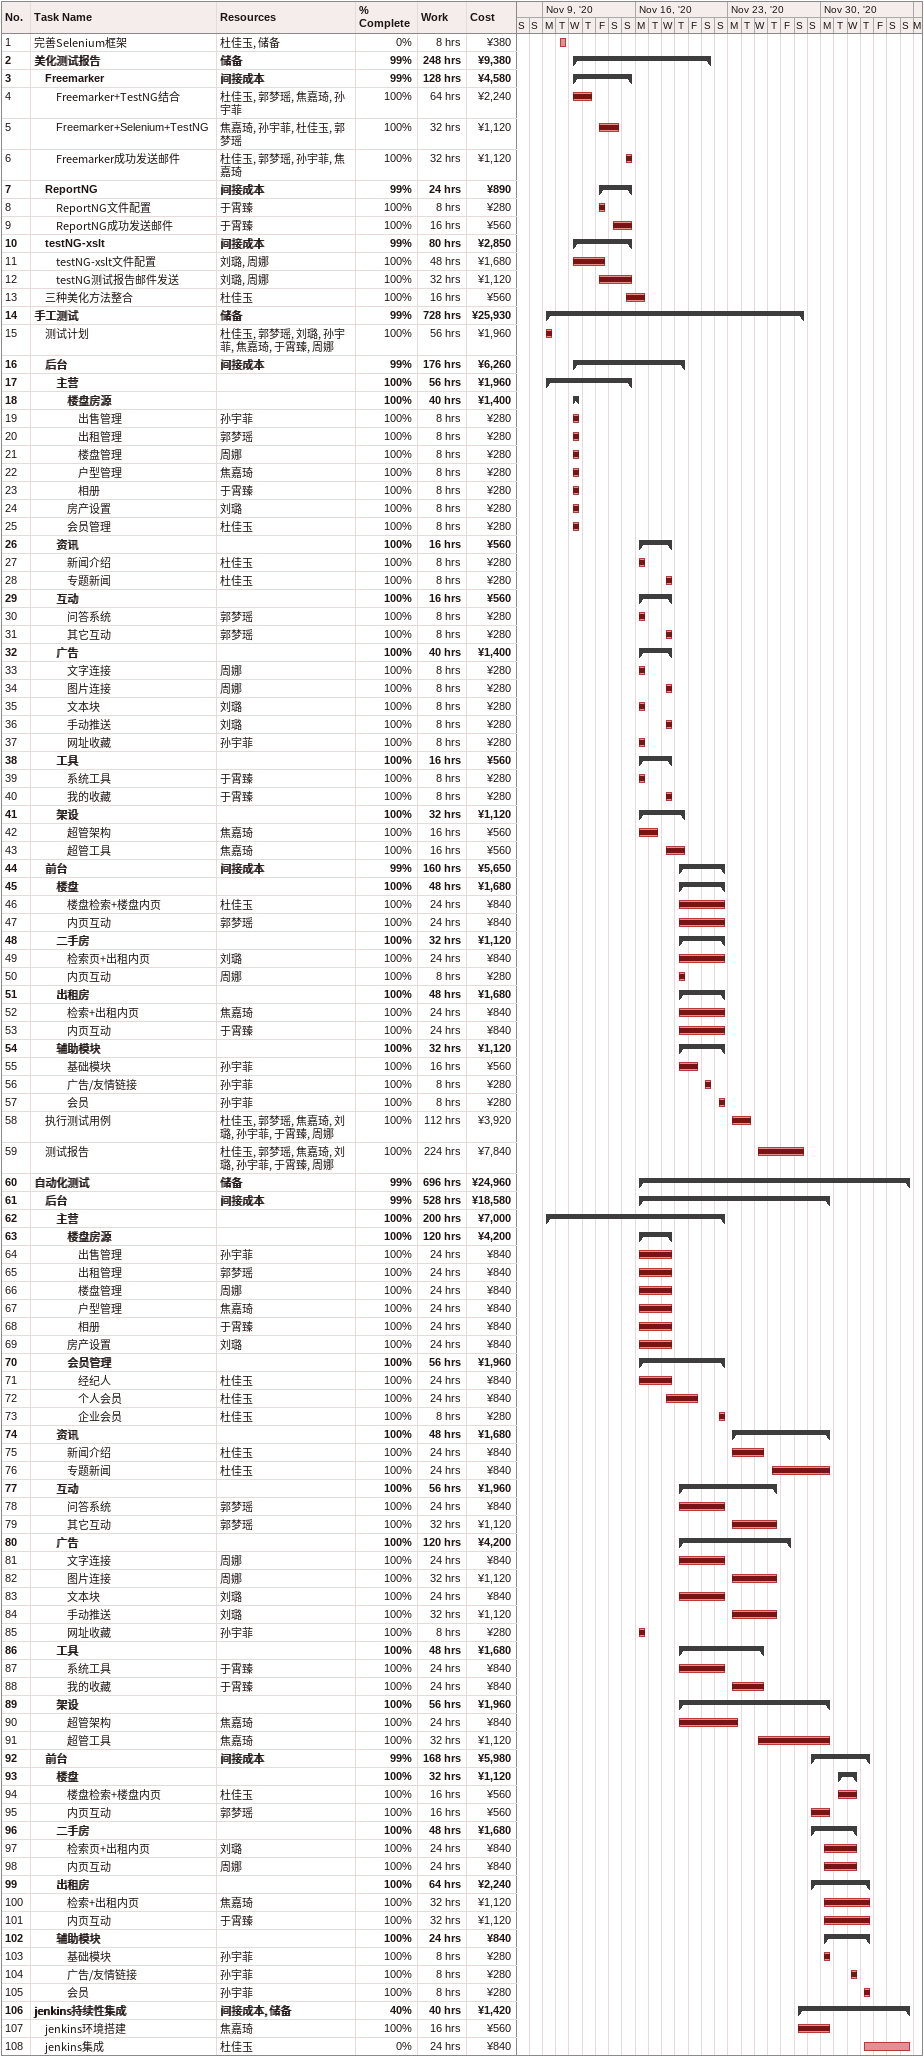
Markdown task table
| ID | Level | Task | Start | Finish | Resources | % complete | Work (h) | Cost (¥) |
|---|---|---|---|---|---|---|---|---|
| 1 | 1 | 完善Selenium框架 | 2020-11-10 | 2020-11-10 | 杜佳玉, 储备 | 0 | 8 | 380 |
| 2 | 1 | **美化测试报告** | 2020-11-11 | 2020-11-21 | 储备 | 99 | 248 | 9380 |
| 3 | 2 | **Freemarker** | 2020-11-11 | 2020-11-15 | 间接成本 | 99 | 128 | 4580 |
| 4 | 3 | Freemarker+TestNG结合 | 2020-11-11 | 2020-11-12 | 杜佳玉, 郭梦瑶, 焦嘉琦, 孙宇菲 | 100 | 64 | 2240 |
| 5 | 3 | Freemarker+Selenium+TestNG | 2020-11-13 | 2020-11-14 | 焦嘉琦, 孙宇菲, 杜佳玉, 郭梦瑶 | 100 | 32 | 1120 |
| 6 | 3 | Freemarker成功发送邮件 | 2020-11-15 | 2020-11-15 | 杜佳玉, 郭梦瑶, 孙宇菲, 焦嘉琦 | 100 | 32 | 1120 |
| 7 | 2 | **ReportNG** | 2020-11-13 | 2020-11-15 | 间接成本 | 99 | 24 | 890 |
| 8 | 3 | ReportNG文件配置 | 2020-11-13 | 2020-11-13 | 于霄臻 | 100 | 8 | 280 |
| 9 | 3 | ReportNG成功发送邮件 | 2020-11-14 | 2020-11-15 | 于霄臻 | 100 | 16 | 560 |
| 10 | 2 | **testNG-xslt** | 2020-11-11 | 2020-11-15 | 间接成本 | 99 | 80 | 2850 |
| 11 | 3 | testNG-xslt文件配置 | 2020-11-11 | 2020-11-13 | 刘璐, 周娜 | 100 | 48 | 1680 |
| 12 | 3 | testNG测试报告邮件发送 | 2020-11-13 | 2020-11-15 | 刘璐, 周娜 | 100 | 32 | 1120 |
| 13 | 2 | 三种美化方法整合 | 2020-11-15 | 2020-11-16 | 杜佳玉 | 100 | 16 | 560 |
| 14 | 1 | **手工测试** | 2020-11-09 | 2020-11-28 | 储备 | 99 | 728 | 25930 |
| 15 | 2 | 测试计划 | 2020-11-09 | 2020-11-09 | 杜佳玉, 郭梦瑶, 刘璐, 孙宇菲, 焦嘉琦, 于霄臻, 周娜 | 100 | 56 | 1960 |
| 16 | 2 | **后台** | 2020-11-11 | 2020-11-19 | 间接成本 | 99 | 176 | 6260 |
| 17 | 3 | **主营** | 2020-11-09 | 2020-11-15 |  | 100 | 56 | 1960 |
| 18 | 4 | **楼盘房源** | 2020-11-11 | 2020-11-11 |  | 100 | 40 | 1400 |
| 19 | 5 | 出售管理 | 2020-11-11 | 2020-11-11 | 孙宇菲 | 100 | 8 | 280 |
| 20 | 5 | 出租管理 | 2020-11-11 | 2020-11-11 | 郭梦瑶 | 100 | 8 | 280 |
| 21 | 5 | 楼盘管理 | 2020-11-11 | 2020-11-11 | 周娜 | 100 | 8 | 280 |
| 22 | 5 | 户型管理 | 2020-11-11 | 2020-11-11 | 焦嘉琦 | 100 | 8 | 280 |
| 23 | 5 | 相册 | 2020-11-11 | 2020-11-11 | 于霄臻 | 100 | 8 | 280 |
| 24 | 4 | 房产设置 | 2020-11-11 | 2020-11-11 | 刘璐 | 100 | 8 | 280 |
| 25 | 4 | 会员管理 | 2020-11-11 | 2020-11-11 | 杜佳玉 | 100 | 8 | 280 |
| 26 | 3 | **资讯** | 2020-11-16 | 2020-11-18 |  | 100 | 16 | 560 |
| 27 | 4 | 新闻介绍 | 2020-11-16 | 2020-11-16 | 杜佳玉 | 100 | 8 | 280 |
| 28 | 4 | 专题新闻 | 2020-11-18 | 2020-11-18 | 杜佳玉 | 100 | 8 | 280 |
| 29 | 3 | **互动** | 2020-11-16 | 2020-11-18 |  | 100 | 16 | 560 |
| 30 | 4 | 问答系统 | 2020-11-16 | 2020-11-16 | 郭梦瑶 | 100 | 8 | 280 |
| 31 | 4 | 其它互动 | 2020-11-18 | 2020-11-18 | 郭梦瑶 | 100 | 8 | 280 |
| 32 | 3 | **广告** | 2020-11-16 | 2020-11-18 |  | 100 | 40 | 1400 |
| 33 | 4 | 文字连接 | 2020-11-16 | 2020-11-16 | 周娜 | 100 | 8 | 280 |
| 34 | 4 | 图片连接 | 2020-11-18 | 2020-11-18 | 周娜 | 100 | 8 | 280 |
| 35 | 4 | 文本块 | 2020-11-16 | 2020-11-16 | 刘璐 | 100 | 8 | 280 |
| 36 | 4 | 手动推送 | 2020-11-18 | 2020-11-18 | 刘璐 | 100 | 8 | 280 |
| 37 | 4 | 网址收藏 | 2020-11-16 | 2020-11-16 | 孙宇菲 | 100 | 8 | 280 |
| 38 | 3 | **工具** | 2020-11-16 | 2020-11-18 |  | 100 | 16 | 560 |
| 39 | 4 | 系统工具 | 2020-11-16 | 2020-11-16 | 于霄臻 | 100 | 8 | 280 |
| 40 | 4 | 我的收藏 | 2020-11-18 | 2020-11-18 | 于霄臻 | 100 | 8 | 280 |
| 41 | 3 | **架设** | 2020-11-16 | 2020-11-19 |  | 100 | 32 | 1120 |
| 42 | 4 | 超管架构 | 2020-11-16 | 2020-11-17 | 焦嘉琦 | 100 | 16 | 560 |
| 43 | 4 | 超管工具 | 2020-11-18 | 2020-11-19 | 焦嘉琦 | 100 | 16 | 560 |
| 44 | 2 | **前台** | 2020-11-19 | 2020-11-22 | 间接成本 | 99 | 160 | 5650 |
| 45 | 3 | **楼盘** | 2020-11-19 | 2020-11-22 |  | 100 | 48 | 1680 |
| 46 | 4 | 楼盘检索+楼盘内页 | 2020-11-19 | 2020-11-22 | 杜佳玉 | 100 | 24 | 840 |
| 47 | 4 | 内页互动 | 2020-11-19 | 2020-11-22 | 郭梦瑶 | 100 | 24 | 840 |
| 48 | 3 | **二手房** | 2020-11-19 | 2020-11-22 |  | 100 | 32 | 1120 |
| 49 | 4 | 检索页+出租内页 | 2020-11-19 | 2020-11-22 | 刘璐 | 100 | 24 | 840 |
| 50 | 4 | 内页互动 | 2020-11-19 | 2020-11-19 | 周娜 | 100 | 8 | 280 |
| 51 | 3 | **出租房** | 2020-11-19 | 2020-11-22 |  | 100 | 48 | 1680 |
| 52 | 4 | 检索+出租内页 | 2020-11-19 | 2020-11-22 | 焦嘉琦 | 100 | 24 | 840 |
| 53 | 4 | 内页互动 | 2020-11-19 | 2020-11-22 | 于霄臻 | 100 | 24 | 840 |
| 54 | 3 | **辅助模块** | 2020-11-19 | 2020-11-22 |  | 100 | 32 | 1120 |
| 55 | 4 | 基础模块 | 2020-11-19 | 2020-11-20 | 孙宇菲 | 100 | 16 | 560 |
| 56 | 4 | 广告/友情链接 | 2020-11-21 | 2020-11-21 | 孙宇菲 | 100 | 8 | 280 |
| 57 | 4 | 会员 | 2020-11-22 | 2020-11-22 | 孙宇菲 | 100 | 8 | 280 |
| 58 | 2 | 执行测试用例 | 2020-11-23 | 2020-11-24 | 杜佳玉, 郭梦瑶, 焦嘉琦, 刘璐, 孙宇菲, 于霄臻, 周娜 | 100 | 112 | 3920 |
| 59 | 2 | 测试报告 | 2020-11-25 | 2020-11-28 | 杜佳玉, 郭梦瑶, 焦嘉琦, 刘璐, 孙宇菲, 于霄臻, 周娜 | 100 | 224 | 7840 |
| 60 | 1 | **自动化测试** | 2020-11-16 | 2020-12-06 | 储备 | 99 | 696 | 24960 |
| 61 | 2 | **后台** | 2020-11-16 | 2020-11-30 | 间接成本 | 99 | 528 | 18580 |
| 62 | 3 | **主营** | 2020-11-09 | 2020-11-22 |  | 100 | 200 | 7000 |
| 63 | 4 | **楼盘房源** | 2020-11-16 | 2020-11-18 |  | 100 | 120 | 4200 |
| 64 | 5 | 出售管理 | 2020-11-16 | 2020-11-18 | 孙宇菲 | 100 | 24 | 840 |
| 65 | 5 | 出租管理 | 2020-11-16 | 2020-11-18 | 郭梦瑶 | 100 | 24 | 840 |
| 66 | 5 | 楼盘管理 | 2020-11-16 | 2020-11-18 | 周娜 | 100 | 24 | 840 |
| 67 | 5 | 户型管理 | 2020-11-16 | 2020-11-18 | 焦嘉琦 | 100 | 24 | 840 |
| 68 | 5 | 相册 | 2020-11-16 | 2020-11-18 | 于霄臻 | 100 | 24 | 840 |
| 69 | 4 | 房产设置 | 2020-11-16 | 2020-11-18 | 刘璐 | 100 | 24 | 840 |
| 70 | 4 | **会员管理** | 2020-11-16 | 2020-11-22 |  | 100 | 56 | 1960 |
| 71 | 5 | 经纪人 | 2020-11-16 | 2020-11-18 | 杜佳玉 | 100 | 24 | 840 |
| 72 | 5 | 个人会员 | 2020-11-18 | 2020-11-20 | 杜佳玉 | 100 | 24 | 840 |
| 73 | 5 | 企业会员 | 2020-11-22 | 2020-11-22 | 杜佳玉 | 100 | 8 | 280 |
| 74 | 3 | **资讯** | 2020-11-23 | 2020-11-30 |  | 100 | 48 | 1680 |
| 75 | 4 | 新闻介绍 | 2020-11-23 | 2020-11-25 | 杜佳玉 | 100 | 24 | 840 |
| 76 | 4 | 专题新闻 | 2020-11-26 | 2020-11-30 | 杜佳玉 | 100 | 24 | 840 |
| 77 | 3 | **互动** | 2020-11-19 | 2020-11-26 |  | 100 | 56 | 1960 |
| 78 | 4 | 问答系统 | 2020-11-19 | 2020-11-22 | 郭梦瑶 | 100 | 24 | 840 |
| 79 | 4 | 其它互动 | 2020-11-23 | 2020-11-26 | 郭梦瑶 | 100 | 32 | 1120 |
| 80 | 3 | **广告** | 2020-11-19 | 2020-11-27 |  | 100 | 120 | 4200 |
| 81 | 4 | 文字连接 | 2020-11-19 | 2020-11-22 | 周娜 | 100 | 24 | 840 |
| 82 | 4 | 图片连接 | 2020-11-23 | 2020-11-26 | 周娜 | 100 | 32 | 1120 |
| 83 | 4 | 文本块 | 2020-11-19 | 2020-11-22 | 刘璐 | 100 | 24 | 840 |
| 84 | 4 | 手动推送 | 2020-11-23 | 2020-11-26 | 刘璐 | 100 | 32 | 1120 |
| 85 | 4 | 网址收藏 | 2020-11-16 | 2020-11-16 | 孙宇菲 | 100 | 8 | 280 |
| 86 | 3 | **工具** | 2020-11-19 | 2020-11-25 |  | 100 | 48 | 1680 |
| 87 | 4 | 系统工具 | 2020-11-19 | 2020-11-22 | 于霄臻 | 100 | 24 | 840 |
| 88 | 4 | 我的收藏 | 2020-11-23 | 2020-11-25 | 于霄臻 | 100 | 24 | 840 |
| 89 | 3 | **架设** | 2020-11-19 | 2020-11-30 |  | 100 | 56 | 1960 |
| 90 | 4 | 超管架构 | 2020-11-19 | 2020-11-23 | 焦嘉琦 | 100 | 24 | 840 |
| 91 | 4 | 超管工具 | 2020-11-25 | 2020-11-30 | 焦嘉琦 | 100 | 32 | 1120 |
| 92 | 2 | **前台** | 2020-11-29 | 2020-12-03 | 间接成本 | 99 | 168 | 5980 |
| 93 | 3 | **楼盘** | 2020-12-01 | 2020-12-02 |  | 100 | 32 | 1120 |
| 94 | 4 | 楼盘检索+楼盘内页 | 2020-12-01 | 2020-12-02 | 杜佳玉 | 100 | 16 | 560 |
| 95 | 4 | 内页互动 | 2020-11-29 | 2020-11-30 | 郭梦瑶 | 100 | 16 | 560 |
| 96 | 3 | **二手房** | 2020-11-29 | 2020-12-02 |  | 100 | 48 | 1680 |
| 97 | 4 | 检索页+出租内页 | 2020-11-30 | 2020-12-02 | 刘璐 | 100 | 24 | 840 |
| 98 | 4 | 内页互动 | 2020-11-30 | 2020-12-02 | 周娜 | 100 | 24 | 840 |
| 99 | 3 | **出租房** | 2020-11-29 | 2020-12-03 |  | 100 | 64 | 2240 |
| 100 | 4 | 检索+出租内页 | 2020-11-30 | 2020-12-03 | 焦嘉琦 | 100 | 32 | 1120 |
| 101 | 4 | 内页互动 | 2020-11-30 | 2020-12-03 | 于霄臻 | 100 | 32 | 1120 |
| 102 | 3 | **辅助模块** | 2020-11-30 | 2020-12-03 |  | 100 | 24 | 840 |
| 103 | 4 | 基础模块 | 2020-11-30 | 2020-11-30 | 孙宇菲 | 100 | 8 | 280 |
| 104 | 4 | 广告/友情链接 | 2020-12-02 | 2020-12-02 | 孙宇菲 | 100 | 8 | 280 |
| 105 | 4 | 会员 | 2020-12-03 | 2020-12-03 | 孙宇菲 | 100 | 8 | 280 |
| 106 | 1 | **jenkins持续性集成** | 2020-11-28 | 2020-12-06 | 间接成本, 储备 | 40 | 40 | 1420 |
| 107 | 2 | jenkins环境搭建 | 2020-11-28 | 2020-11-30 | 焦嘉琦 | 100 | 16 | 560 |
| 108 | 2 | jenkins集成 | 2020-12-03 | 2020-12-06 | 杜佳玉 | 0 | 24 | 840 |
